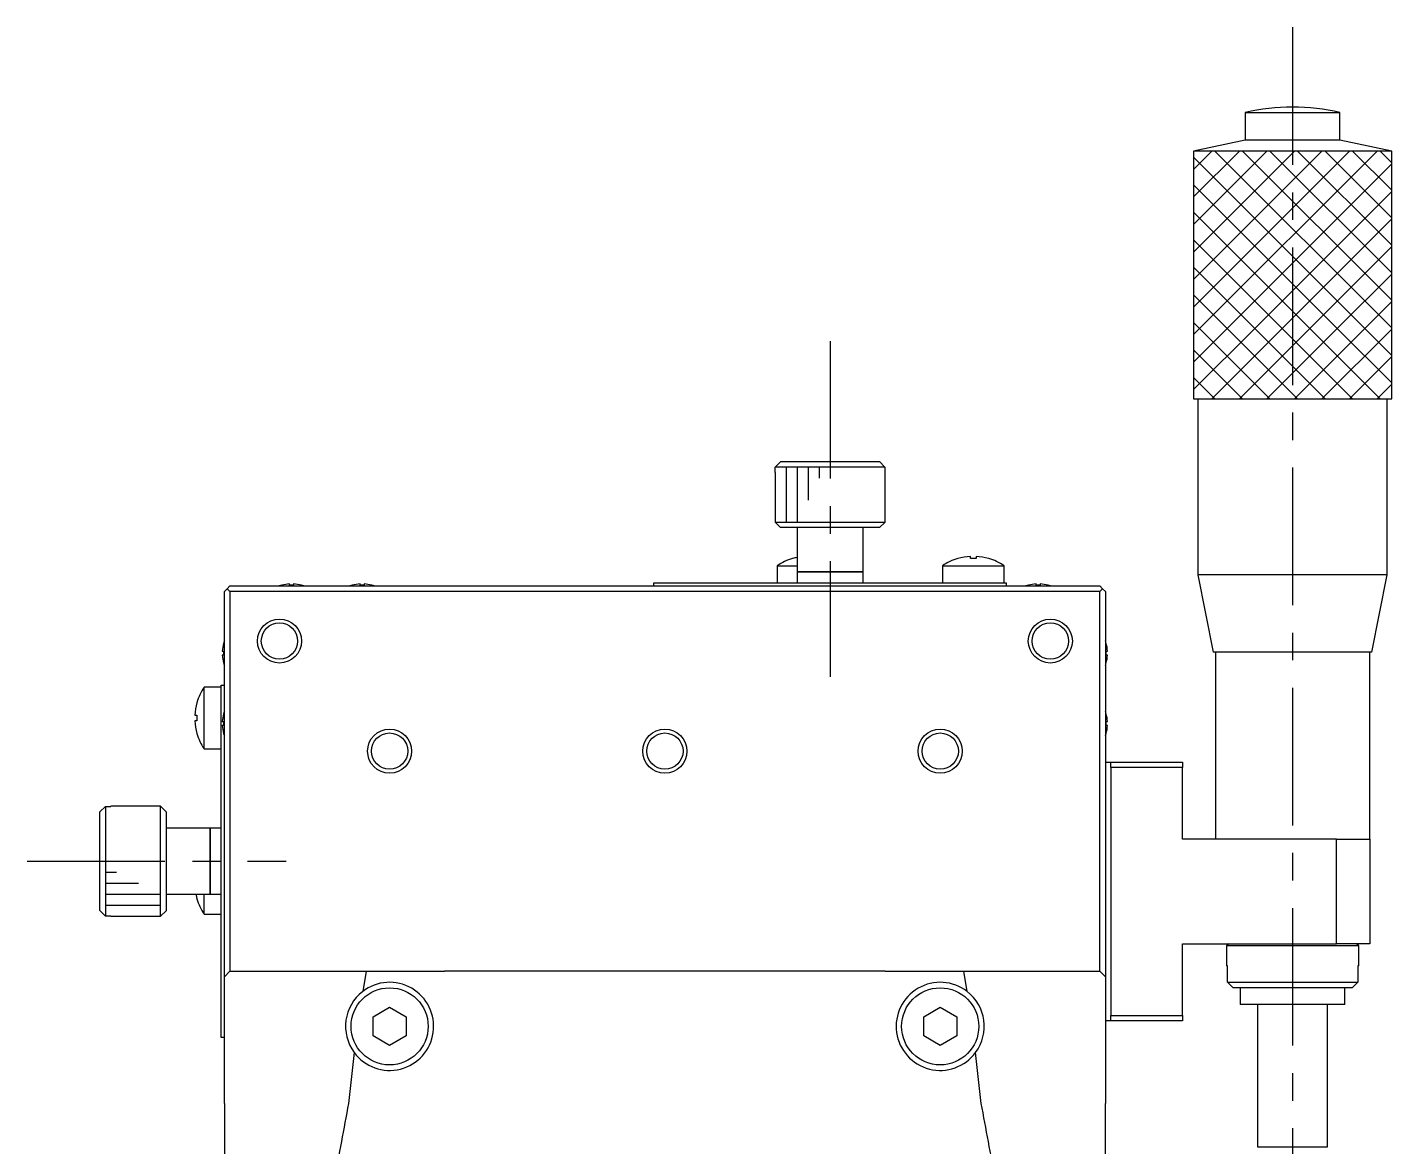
# Model space of a CAD drawing. Extents: x -524 to 387, y 9 to 736.
# Drawn here: x -194 to -70.1, y 378 to 479.7 of the extents above; entities that cross this region are included whole.
import ezdxf

# ---------------------------------------------------------------- set-up
doc = ezdxf.new("R2010")
doc.units = 0
doc.header["$LTSCALE"] = 10
doc.linetypes.add('CENTER', pattern=[2, 1.25, -0.25, 0.25, -0.25])
doc.linetypes.add('DASHED', pattern=[3.5, 2, -1.5])
doc.layers.get('0').update_dxf_attribs({"linetype": 'CONTINUOUS'})
doc.layers.add('CENTER', color=1, linetype='CENTER')

msp = doc.modelspace()

# ---------------------------------------------------------------- linework, layer by layer
at = {"color": 7, "linetype": 'CONTINUOUS'}
for p, q in [((-83.37803, 471.929226), (-74.77803, 471.929226)), ((-83.37803, 471.929226), (-83.37803, 469.429226)), ((-74.77803, 469.429226), (-74.77803, 471.929226)), ((-83.37803, 469.429226), (-88.07803, 468.429226)), ((-70.07803, 468.429226), (-88.07803, 468.429226)), ((-88.07803, 468.429226), (-88.07803, 445.929226)), ((-74.77803, 469.429226), (-83.37803, 469.429226)), ((-70.07803, 468.429226), (-74.77803, 469.429226)), ((-70.07803, 445.929226), (-70.07803, 468.429226)), ((-88.07803, 445.929226), (-79.07803, 445.929226)), ((-87.67803, 445.929226), (-87.67803, 429.929226)), ((-79.07803, 445.929226), (-70.07803, 445.929226)), ((-70.47803, 429.929226), (-70.47803, 445.929226)), ((-126.062004, 439.729226), (-125.560217, 440.229226)), ((-125.560217, 440.229226), (-116.595843, 440.229226)), ((-116.595843, 440.229226), (-116.094056, 439.729226)), ((-126.07803, 439.229226), (-126.062004, 439.229226)), ((-126.07803, 439.229226), (-126.07803, 434.729226)), ((-126.062004, 439.229226), (-126.062004, 439.729226)), ((-116.094056, 439.729226), (-126.062004, 439.729226)), ((-116.094056, 439.729226), (-116.094056, 439.229226)), ((-116.094056, 439.229226), (-116.07803, 439.229226)), ((-116.07803, 434.729226), (-116.07803, 439.229226)), ((-126.07803, 434.729226), (-116.07803, 434.729226)), ((-126.07803, 434.729226), (-125.57803, 434.229226)), ((-116.57803, 434.229226), (-125.57803, 434.229226)), ((-124.07803, 434.229226), (-124.07803, 430.229226)), ((-118.07803, 430.229226), (-118.07803, 434.229226)), ((-116.57803, 434.229226), (-116.07803, 434.729226)), ((-124.477169, 431.42243), (-124.480178, 431.428599)), ((-124.477169, 431.42243), (-124.480178, 431.428599)), ((-109.477169, 431.42243), (-109.480178, 431.428599)), ((-109.477169, 431.42243), (-109.480178, 431.428599)), ((-108.33803, 431.42243), (-108.33803, 431.615688)), ((-107.81803, 431.42243), (-108.33803, 431.42243)), ((-107.81803, 431.615688), (-107.81803, 431.42243)), ((-106.675882, 431.428599), (-106.678891, 431.42243)), ((-106.675882, 431.428599), (-106.678891, 431.42243)), ((-125.87803, 430.771689), (-124.07803, 430.771689)), ((-125.87803, 430.771689), (-125.87803, 429.229226)), ((-124.07803, 430.229226), (-118.07803, 430.229226)), ((-118.07803, 430.229226), (-124.07803, 430.229226)), ((-124.07803, 430.229226), (-124.07803, 429.229226)), ((-118.07803, 429.229226), (-118.07803, 430.229226)), ((-110.87803, 430.771689), (-105.27803, 430.771689)), ((-110.87803, 430.771689), (-110.87803, 429.229226)), ((-105.27803, 429.229226), (-105.27803, 430.771689)), ((-175.57803, 428.929226), (-175.82803, 428.679226)), ((-175.57803, 428.929226), (-96.57803, 428.929226)), ((-170.864391, 428.998748), (-170.866646, 429.00337)), ((-170.864391, 428.998748), (-170.866646, 429.00337)), ((-170.15803, 428.998748), (-170.15803, 429.119085)), ((-169.79803, 428.998748), (-170.15803, 428.998748)), ((-169.79803, 429.119085), (-169.79803, 428.998748)), ((-169.089414, 429.00337), (-169.091668, 428.998748)), ((-169.089414, 429.00337), (-169.091668, 428.998748)), ((-164.464391, 428.998748), (-164.466646, 429.00337)), ((-164.464391, 428.998748), (-164.466646, 429.00337)), ((-163.75803, 428.998748), (-163.75803, 429.119085)), ((-163.39803, 428.998748), (-163.75803, 428.998748)), ((-163.39803, 429.119085), (-163.39803, 428.998748)), ((-162.689414, 429.00337), (-162.691668, 428.998748)), ((-162.689414, 429.00337), (-162.691668, 428.998748)), ((-137.07803, 428.929226), (-137.07803, 429.229226)), ((-137.07803, 429.229226), (-135.07803, 429.229226)), ((-135.07803, 429.229226), (-107.07803, 429.229226)), ((-107.07803, 429.229226), (-105.07803, 429.229226)), ((-105.07803, 429.229226), (-105.07803, 428.929226)), ((-103.064391, 428.998748), (-103.066646, 429.00337)), ((-103.064391, 428.998748), (-103.066646, 429.00337)), ((-102.35803, 428.998748), (-102.35803, 429.119085)), ((-101.99803, 428.998748), (-102.35803, 428.998748)), ((-101.99803, 429.119085), (-101.99803, 428.998748)), ((-101.289414, 429.00337), (-101.291668, 428.998748)), ((-101.289414, 429.00337), (-101.291668, 428.998748)), ((-96.32803, 428.679226), (-96.57803, 428.929226)), ((-70.47803, 429.929226), (-87.67803, 429.929226)), ((-87.67803, 429.929226), (-86.27803, 422.929226)), ((-71.87803, 422.929226), (-70.47803, 429.929226)), ((-175.82803, 428.679226), (-176.07803, 428.429226)), ((-176.07803, 393.429226), (-176.07803, 428.429226)), ((-175.57803, 428.429226), (-175.82803, 428.679226)), ((-96.57803, 428.429226), (-175.57803, 428.429226)), ((-175.57803, 428.429226), (-175.57803, 393.929226)), ((-96.32803, 428.679226), (-96.57803, 428.429226)), ((-96.57803, 393.929226), (-96.57803, 428.429226)), ((-96.07803, 428.429226), (-96.32803, 428.679226)), ((-96.07803, 428.429226), (-96.07803, 393.429226)), ((-176.267889, 423.009226), (-176.147552, 423.009226)), ((-176.147552, 422.649226), (-176.267889, 422.649226)), ((-176.152174, 423.717842), (-176.147552, 423.715587)), ((-176.152174, 423.717842), (-176.147552, 423.715587)), ((-176.147552, 423.009226), (-176.147552, 422.649226)), ((-96.008508, 423.715587), (-96.003886, 423.717842)), ((-96.008508, 423.715587), (-96.003886, 423.717842)), ((-96.008508, 422.649226), (-96.008508, 423.009226)), ((-96.008508, 423.009226), (-95.888171, 423.009226)), ((-95.888171, 422.649226), (-96.008508, 422.649226)), ((-71.87803, 422.929226), (-86.27803, 422.929226)), ((-86.07803, 422.929226), (-86.07803, 405.929226)), ((-72.07803, 405.929226), (-72.07803, 422.929226)), ((-176.147552, 421.942864), (-176.152174, 421.94061)), ((-176.147552, 421.942864), (-176.152174, 421.94061)), ((-96.003886, 421.94061), (-96.008508, 421.942864)), ((-96.003886, 421.94061), (-96.008508, 421.942864)), ((-177.920493, 414.129226), (-177.920493, 419.729226)), ((-176.37803, 419.729226), (-177.920493, 419.729226)), ((-176.37803, 419.929226), (-176.07803, 419.929226)), ((-176.37803, 417.929226), (-176.37803, 419.929226)), ((-178.577403, 418.331374), (-178.571234, 418.328365)), ((-178.577403, 418.331374), (-178.571234, 418.328365)), ((-176.37803, 389.929226), (-176.37803, 417.929226)), ((-178.764492, 417.189226), (-178.571234, 417.189226)), ((-178.571234, 416.669226), (-178.764492, 416.669226)), ((-178.571234, 417.189226), (-178.571234, 416.669226)), ((-176.267889, 416.609226), (-176.147552, 416.609226)), ((-176.152174, 417.317842), (-176.147552, 417.315587)), ((-176.152174, 417.317842), (-176.147552, 417.315587)), ((-176.147552, 416.609226), (-176.147552, 416.249226)), ((-96.008508, 417.315587), (-96.003886, 417.317842)), ((-96.008508, 417.315587), (-96.003886, 417.317842)), ((-96.008508, 416.249226), (-96.008508, 416.609226)), ((-96.008508, 416.609226), (-95.888171, 416.609226)), ((-178.571234, 415.530087), (-178.577403, 415.527078)), ((-178.571234, 415.530087), (-178.577403, 415.527078)), ((-176.147552, 416.249226), (-176.267889, 416.249226)), ((-176.147552, 415.542864), (-176.152174, 415.54061)), ((-176.147552, 415.542864), (-176.152174, 415.54061)), ((-95.888171, 416.249226), (-96.008508, 416.249226)), ((-96.003886, 415.54061), (-96.008508, 415.542864)), ((-96.003886, 415.54061), (-96.008508, 415.542864)), ((-177.920493, 414.129226), (-176.37803, 414.129226)), ((-96.07803, 412.929226), (-95.57803, 412.929226)), ((-95.57803, 412.929226), (-89.07803, 412.929226)), ((-95.57803, 412.429226), (-95.57803, 412.929226)), ((-89.07803, 412.929226), (-89.07803, 412.429226)), ((-95.57803, 412.429226), (-95.57803, 389.929226)), ((-89.07803, 412.429226), (-95.57803, 412.429226)), ((-89.07803, 405.929226), (-89.07803, 412.429226)), ((-187.37803, 408.411413), (-186.87803, 408.9132)), ((-186.87803, 408.9132), (-186.87803, 398.945252)), ((-186.87803, 408.9132), (-186.37803, 408.9132)), ((-186.37803, 408.9132), (-186.37803, 408.929226)), ((-181.87803, 408.929226), (-186.37803, 408.929226)), ((-181.87803, 398.929226), (-181.87803, 408.929226)), ((-181.37803, 408.429226), (-181.87803, 408.929226)), ((-187.37803, 399.447039), (-187.37803, 408.411413)), ((-181.37803, 408.429226), (-181.37803, 399.429226)), ((-177.37803, 406.929226), (-181.37803, 406.929226)), ((-177.37803, 400.929226), (-177.37803, 406.929226)), ((-177.37803, 406.929226), (-177.37803, 400.929226)), ((-176.37803, 406.929226), (-177.37803, 406.929226)), ((-75.07803, 405.929226), (-89.07803, 405.929226)), ((-75.07803, 396.429226), (-75.07803, 405.929226)), ((-75.07803, 405.929226), (-72.07803, 405.929226)), ((-72.07803, 405.929226), (-72.07803, 396.429226)), ((-181.37803, 400.929226), (-177.37803, 400.929226)), ((-178.571234, 400.530087), (-178.577403, 400.527078)), ((-178.571234, 400.530087), (-178.577403, 400.527078)), ((-177.920493, 399.129226), (-177.920493, 400.929226)), ((-177.37803, 400.929226), (-176.37803, 400.929226)), ((-186.87803, 398.945252), (-187.37803, 399.447039)), ((-181.87803, 398.929226), (-181.37803, 399.429226)), ((-177.920493, 399.129226), (-176.37803, 399.129226)), ((-186.37803, 398.945252), (-186.87803, 398.945252)), ((-186.37803, 398.929226), (-186.37803, 398.945252)), ((-186.37803, 398.929226), (-181.87803, 398.929226)), ((-89.07803, 396.429226), (-75.07803, 396.429226)), ((-89.07803, 389.929226), (-89.07803, 396.429226)), ((-84.87803, 396.429226), (-85.07803, 396.229226)), ((-73.07803, 396.229226), (-85.07803, 396.229226)), ((-85.07803, 396.229226), (-85.07803, 394.429226)), ((-72.07803, 396.429226), (-75.07803, 396.429226)), ((-73.07803, 396.229226), (-73.27803, 396.429226)), ((-73.07803, 394.429226), (-73.07803, 396.229226)), ((-84.99411, 394.429226), (-85.07803, 394.429226)), ((-84.99411, 394.429226), (-85.07803, 394.429226)), ((-84.99411, 392.929226), (-84.99411, 394.429226)), ((-73.07803, 394.429226), (-73.16195, 394.429226)), ((-73.07803, 394.429226), (-73.16195, 394.429226)), ((-73.16195, 394.429226), (-73.16195, 392.929226)), ((-175.57803, 393.929226), (-176.07803, 393.429226)), ((-176.07803, 381.930577), (-176.07803, 393.429226)), ((-175.57803, 393.929226), (-163.219458, 393.929226)), ((-163.219458, 393.929226), (-163.522675, 392.09525)), ((-163.219458, 393.929226), (-156.07803, 393.929226)), ((-116.07803, 393.929226), (-156.07803, 393.929226)), ((-116.07803, 393.929226), (-108.936601, 393.929226)), ((-108.633385, 392.09525), (-108.936601, 393.929226)), ((-108.936601, 393.929226), (-96.57803, 393.929226)), ((-96.07803, 393.429226), (-96.57803, 393.929226)), ((-96.07803, 393.429226), (-96.07803, 381.930577)), ((-84.99411, 392.929226), (-73.16195, 392.929226)), ((-84.486357, 392.429226), (-84.99411, 392.929226)), ((-73.16195, 392.929226), (-73.669703, 392.429226)), ((-73.669703, 392.429226), (-84.486357, 392.429226)), ((-83.721589, 392.429226), (-84.486357, 392.429226)), ((-83.82803, 392.429226), (-83.82803, 390.929226)), ((-73.669703, 392.429226), (-74.434471, 392.429226)), ((-74.32803, 390.929226), (-74.32803, 392.429226)), ((-162.57803, 389.795251), (-161.07803, 390.661277)), ((-161.07803, 390.661277), (-159.57803, 389.795251)), ((-112.57803, 389.795251), (-111.07803, 390.661277)), ((-111.07803, 390.661277), (-109.57803, 389.795251)), ((-83.525472, 390.929226), (-83.82803, 390.929226)), ((-79.07803, 390.929226), (-83.525472, 390.929226)), ((-82.25303, 390.929226), (-82.25303, 377.996406)), ((-74.630587, 390.929226), (-79.07803, 390.929226)), ((-75.90303, 377.996406), (-75.90303, 390.929226)), ((-74.32803, 390.929226), (-74.630587, 390.929226)), ((-176.37803, 387.929226), (-176.37803, 389.929226)), ((-162.57803, 388.0632), (-162.57803, 389.795251)), ((-159.57803, 389.795251), (-159.57803, 388.0632)), ((-112.57803, 388.0632), (-112.57803, 389.795251)), ((-109.57803, 389.795251), (-109.57803, 388.0632)), ((-95.57803, 389.429226), (-96.07803, 389.429226)), ((-95.57803, 389.929226), (-89.07803, 389.929226)), ((-95.57803, 389.429226), (-95.57803, 389.929226)), ((-89.07803, 389.429226), (-95.57803, 389.429226)), ((-89.07803, 389.929226), (-89.07803, 389.429226)), ((-176.07803, 387.929226), (-176.37803, 387.929226)), ((-161.07803, 387.197175), (-162.57803, 388.0632)), ((-159.57803, 388.0632), (-161.07803, 387.197175)), ((-111.07803, 387.197175), (-112.57803, 388.0632)), ((-109.57803, 388.0632), (-111.07803, 387.197175)), ((-164.295027, 386.552058), (-164.804052, 381.930577)), ((-107.352007, 381.930577), (-107.861032, 386.552058)), ((-176.07803, 381.930577), (-176.07803, 373.818982)), ((-96.07803, 373.818982), (-96.07803, 381.930577)), ((-82.25303, 377.996406), (-75.90303, 377.996406))]:
    msp.add_line(p, q, dxfattribs=at)
at = {"color": 3, "linetype": 'CONTINUOUS'}
for p, q in [((-88.07803, 466.764715), (-86.413518, 468.429226)), ((-88.07803, 464.264715), (-83.913518, 468.429226)), ((-88.07803, 461.764715), (-81.413518, 468.429226)), ((-88.07803, 459.264715), (-78.913518, 468.429226)), ((-88.07803, 456.764715), (-76.413518, 468.429226)), ((-88.07803, 454.264715), (-73.913518, 468.429226)), ((-87.52197, 452.320774), (-71.413518, 468.429226)), ((-86.130422, 468.429226), (-70.07803, 452.376834)), ((-83.630422, 468.429226), (-70.07803, 454.876834)), ((-81.130422, 468.429226), (-70.07803, 457.376834)), ((-78.630422, 468.429226), (-70.07803, 459.876834)), ((-76.130422, 468.429226), (-70.07803, 462.376834)), ((-73.630422, 468.429226), (-70.07803, 464.876834)), ((-71.130422, 468.429226), (-70.07803, 467.376834)), ((-88.07803, 467.876834), (-72.52197, 452.320774)), ((-85.02197, 452.320774), (-70.07803, 467.264715)), ((-88.07803, 465.376834), (-75.02197, 452.320774)), ((-82.52197, 452.320774), (-70.07803, 464.764715)), ((-88.07803, 462.876834), (-77.52197, 452.320774)), ((-80.02197, 452.320774), (-70.07803, 462.264715)), ((-88.07803, 460.376834), (-80.02197, 452.320774)), ((-77.52197, 452.320774), (-70.07803, 459.764715)), ((-88.07803, 457.876834), (-82.52197, 452.320774)), ((-75.02197, 452.320774), (-70.07803, 457.264715)), ((-88.07803, 455.376834), (-85.02197, 452.320774)), ((-72.52197, 452.320774), (-70.07803, 454.764715)), ((-88.07803, 452.876834), (-87.52197, 452.320774)), ((-88.07803, 451.764715), (-87.52197, 452.320774)), ((-88.07803, 449.264715), (-85.02197, 452.320774)), ((-88.07803, 446.764715), (-82.52197, 452.320774)), ((-87.52197, 452.320774), (-81.130422, 445.929226)), ((-86.413518, 445.929226), (-80.02197, 452.320774)), ((-85.02197, 452.320774), (-78.630422, 445.929226)), ((-83.913518, 445.929226), (-77.52197, 452.320774)), ((-82.52197, 452.320774), (-76.130422, 445.929226)), ((-81.413518, 445.929226), (-75.02197, 452.320774)), ((-80.02197, 452.320774), (-73.630422, 445.929226)), ((-78.913518, 445.929226), (-72.52197, 452.320774)), ((-77.52197, 452.320774), (-71.130422, 445.929226)), ((-76.413518, 445.929226), (-70.07803, 452.264715)), ((-75.02197, 452.320774), (-70.07803, 447.376834)), ((-72.52197, 452.320774), (-70.07803, 449.876834)), ((-88.07803, 450.376834), (-83.630422, 445.929226)), ((-73.913518, 445.929226), (-70.07803, 449.764715)), ((-88.07803, 447.876834), (-86.130422, 445.929226)), ((-71.413518, 445.929226), (-70.07803, 447.264715)), ((-125.07803, 439.729226), (-125.07803, 434.729226)), ((-124.07803, 439.729226), (-124.07803, 434.729226)), ((-123.07803, 439.729226), (-123.07803, 436.729226)), ((-122.07803, 439.729226), (-122.07803, 438.729226)), ((-186.87803, 402.929226), (-185.87803, 402.929226)), ((-186.87803, 401.929226), (-183.87803, 401.929226)), ((-186.87803, 400.929226), (-181.87803, 400.929226)), ((-186.87803, 399.929226), (-181.87803, 399.929226))]:
    msp.add_line(p, q, dxfattribs=at)
at = {"color": 3, "linetype": 'DASHED'}
for p, q in [((-70.07803, 468.429226), (-88.07803, 468.429226)), ((-88.07803, 468.429226), (-88.07803, 445.929226)), ((-70.07803, 445.929226), (-70.07803, 468.429226)), ((-88.07803, 445.929226), (-70.07803, 445.929226))]:
    msp.add_line(p, q, dxfattribs=at)
at = {"color": 3, "linetype": 'CONTINUOUS'}
for centre in [(-171.07803, 423.929226), (-101.07803, 423.929226), (-161.07803, 413.929226), (-136.07803, 413.929226), (-111.07803, 413.929226)]:
    msp.add_circle(centre, 2, dxfattribs=at)
at = {"color": 7, "linetype": 'CONTINUOUS'}
for centre, radius in [((-171.07803, 423.929226), 1.65), ((-101.07803, 423.929226), 1.65), ((-161.07803, 413.929226), 1.65), ((-136.07803, 413.929226), 1.65), ((-111.07803, 413.929226), 1.65), ((-161.07803, 388.929226), 3.5), ((-111.07803, 388.929226), 3.5)]:
    msp.add_circle(centre, radius, dxfattribs=at)
for centre, radius, start, end in [((-79.07803, 453.689226), 18.74, 90, 103.265029), ((-79.07803, 453.689226), 18.74, 76.734971, 90), ((-123.07803, 426.629226), 5, 106.285843, 124.055798), ((-123.07803, 426.629226), 4.993235, 101.552804, 106.272555), ((-108.07803, 426.629226), 5, 106.285843, 124.055798), ((-108.07803, 426.629226), 4.993235, 92.984767, 106.272555), ((-108.07803, 426.629226), 4.993235, 73.727445, 87.015233), ((-108.07803, 426.629226), 5, 55.944202, 73.714157), ((-169.97803, 425.929226), 3.2, 106.122533, 110.364135), ((-169.97803, 425.929226), 3.194933, 93.229709, 106.106712), ((-169.97803, 425.929226), 3.194933, 73.893288, 86.770291), ((-169.97803, 425.929226), 3.2, 69.635865, 73.877467), ((-163.57803, 425.929226), 3.2, 106.122533, 110.364135), ((-163.57803, 425.929226), 3.194933, 93.229709, 106.106712), ((-163.57803, 425.929226), 3.194933, 73.893288, 86.770291), ((-163.57803, 425.929226), 3.2, 69.635865, 73.877467), ((-102.17803, 425.929226), 3.2, 106.122533, 110.364135), ((-102.17803, 425.929226), 3.194933, 93.229709, 106.106712), ((-102.17803, 425.929226), 3.194933, 73.893288, 86.770291), ((-102.17803, 425.929226), 3.2, 69.635865, 73.877467), ((-173.07803, 422.829226), 3.2, 159.635865, 163.877467), ((-99.07803, 422.829226), 3.2, 16.122533, 20.364135), ((-173.07803, 422.829226), 3.194933, 163.893288, 176.770291), ((-173.07803, 422.829226), 3.194933, 183.229709, 196.106712), ((-99.07803, 422.829226), 3.194933, 3.229709, 16.106712), ((-99.07803, 422.829226), 3.194933, 343.893288, 356.770291), ((-173.07803, 422.829226), 3.2, 196.122533, 200.364135), ((-99.07803, 422.829226), 3.2, 339.635865, 343.877467), ((-173.77803, 416.929226), 5, 145.944202, 163.714157), ((-173.77803, 416.929226), 4.993235, 163.727445, 177.015233), ((-173.77803, 416.929226), 4.993235, 182.984767, 196.272555), ((-173.07803, 416.429226), 3.194933, 163.893288, 176.770291), ((-173.07803, 416.429226), 3.2, 159.635865, 163.877467), ((-99.07803, 416.429226), 3.2, 16.122533, 20.364135), ((-99.07803, 416.429226), 3.194933, 3.229709, 16.106712), ((-173.77803, 416.929226), 5, 196.285843, 214.055798), ((-173.07803, 416.429226), 3.194933, 183.229709, 196.106712), ((-173.07803, 416.429226), 3.2, 196.122533, 200.364135), ((-99.07803, 416.429226), 3.2, 339.635865, 343.877467), ((-99.07803, 416.429226), 3.194933, 343.893288, 356.770291), ((-173.77803, 401.929226), 4.993235, 191.552804, 196.272555), ((-173.77803, 401.929226), 5, 196.285843, 214.055798), ((-161.078083, 388.929233), 3.999962, 216.462707, 127.67298), ((-111.077808, 388.929257), 3.99984, 52.32873, 323.535583), ((-161.07803, 388.929226), 4, 127.673513, 216.462174), ((-111.07803, 388.929226), 4, 323.537826, 52.326487), ((237.103496, 304.611963), 409.277224, 169.110527, 170.098954), ((-524.515106, 301.81335), 424.786795, 9.91909, 10.871428)]:
    msp.add_arc(centre, radius, start, end, dxfattribs=at)
at = {"layer": 'CENTER', "color": 1, "linetype": 'CENTER'}
for p, q in [((-79.07803, 479.679226), (-79.07803, 359.679226)), ((-121.07803, 451.179226), (-121.07803, 420.679226)), ((-193.97803, 403.929226), (-170.47803, 403.929226))]:
    msp.add_line(p, q, dxfattribs=at)

doc.saveas('drawing.dxf')
